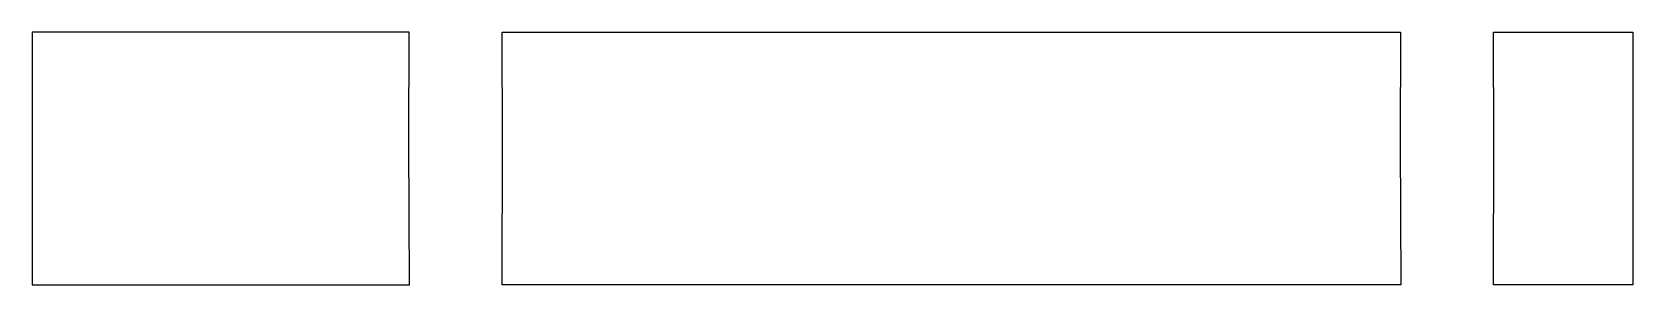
# Model space of a CAD drawing. Header units: metres. Extents: x -18.5 to 13.8, y -1.1 to 46.5.
# Drawn here: x -18.55 to 13.75, y -1.1 to 4 of the extents above.
import ezdxf

# ---------------------------------------------------------------- set-up
doc = ezdxf.new("R2010")
doc.units = ezdxf.units.M

msp = doc.modelspace()

# ---------------------------------------------------------------- linework, layer by layer
for p, q in [((-16.42, 4), (-18.55, 4)), ((-18.55, 4), (-18.55, 3.938)), ((-18.55, 3.938), (-18.55, 3.369)), ((-16.041, 4), (-16.42, 4)), ((-15.432, 4), (-16.041, 4)), ((-14.449, 4), (-15.432, 4)), ((-12.843, 4), (-14.449, 4)), ((-10.938, 4), (-12.843, 4)), ((-10.945, 1.773), (-10.938, 4)), ((-9.055, 1.773), (-9.062, 4)), ((-9.062, 4), (-8.628, 4)), ((-8.628, 4), (5.024, 4)), ((5.024, 4), (8.628, 4)), ((8.628, 4), (9.062, 4)), ((9.062, 4), (9.055, 1.773)), ((9.062, 4), (9.062, 4)), ((10.945, 1.773), (10.938, 4)), ((10.938, 4), (11.748, 4)), ((11.748, 4), (12.386, 4)), ((12.386, 4), (12.747, 4)), ((12.747, 4), (12.949, 4)), ((12.949, 4), (13.055, 4)), ((13.055, 4), (13.75, 4)), ((13.75, 4), (13.75, 3.369)), ((-18.55, 3.369), (-18.55, -0.168)), ((13.75, 3.369), (13.75, -1.1)), ((-10.934, -1.1), (-10.945, 1.773)), ((-9.066, -1.1), (-9.055, 1.773)), ((9.055, 1.773), (9.066, -1.1)), ((10.934, -1.1), (10.945, 1.773)), ((-18.55, -0.168), (-18.55, -0.269)), ((-18.55, -0.269), (-18.55, -0.344)), ((-18.55, -0.344), (-18.55, -0.39)), ((-18.55, -0.39), (-18.55, -0.825)), ((-18.55, -0.825), (-18.55, -0.853)), ((-18.55, -0.853), (-18.55, -1.1)), ((-18.55, -1.1), (-18.2, -1.1)), ((-18.2, -1.1), (-17.417, -1.1)), ((-17.417, -1.1), (-11.969, -1.1)), ((-11.969, -1.1), (-11.754, -1.1)), ((-11.754, -1.1), (-11.448, -1.1)), ((-11.448, -1.1), (-11.064, -1.1)), ((-11.064, -1.1), (-10.934, -1.1)), ((-10.934, -1.1), (-10.934, -1.1)), ((-9.028, -1.1), (-9.066, -1.1)), ((-8.785, -1.1), (-9.028, -1.1)), ((9.013, -1.1), (-8.785, -1.1)), ((9.066, -1.1), (9.013, -1.1)), ((11.049, -1.1), (10.934, -1.1)), ((11.372, -1.1), (11.049, -1.1)), ((11.611, -1.1), (11.372, -1.1)), ((11.372, -1.1), (11.372, -1.1)), ((13.75, -1.1), (11.611, -1.1))]:
    msp.add_line(p, q)

doc.saveas('drawing.dxf')
